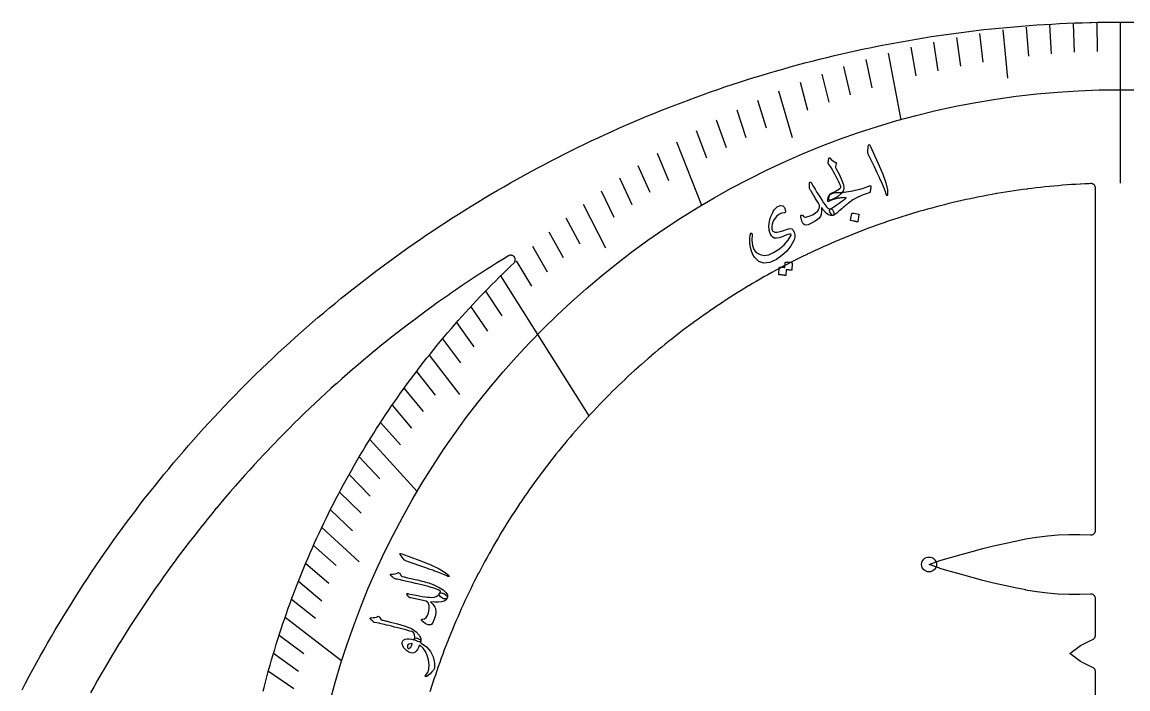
# Model space of a CAD drawing. Header units: millimetres. Extents: x -68 to 68, y -68 to 68.
# Drawn here: x -60.3 to 0.4, y 31.3 to 68 of the extents above; entities that cross this region are included whole.
import ezdxf

# ---------------------------------------------------------------- set-up
doc = ezdxf.new("R2010")
doc.units = ezdxf.units.MM
for name, color, linetype in [('CUT_INNER', 6, 'Continuous'), ('CUT_OUTER', 1, 'Continuous'), ('ENGRAVE', 7, 'Continuous'), ('ENGRAVE_FINE', 8, 'Continuous'), ('TEXT', 5, 'Continuous')]:
    doc.layers.add(name, color=color, linetype=linetype)

msp = doc.modelspace()

# ---------------------------------------------------------------- linework, layer by layer
at = {"layer": 'CUT_INNER'}
for points in [[(-1.359, 18.8062), (-1.359, 32.282), (-1.3602, 32.3065), (-1.3638, 32.3308), (-1.3698, 32.3546), (-1.378, 32.3777), (-1.3885, 32.3999), (-1.4012, 32.421), (-1.4158, 32.4407), (-1.4323, 32.4589), (-1.4505, 32.4753), (-1.4702, 32.4899), (-1.4912, 32.5026), (-1.5134, 32.513), (-1.5896, 32.5446), (-1.5984, 32.5486), (-2.1803, 32.844), (-2.1849, 32.8465), (-2.1892, 32.8495), (-2.7709, 33.28), (-2.7754, 33.2837), (-2.7709, 33.2873), (-2.1892, 33.7179), (-2.1849, 33.7208), (-2.1803, 33.7234), (-1.5984, 34.0188), (-1.5896, 34.0228), (-1.5134, 34.0543), (-1.4912, 34.0648), (-1.4702, 34.0774), (-1.4505, 34.092), (-1.4323, 34.1085), (-1.4158, 34.1267), (-1.4012, 34.1464), (-1.3885, 34.1675), (-1.378, 34.1896), (-1.3698, 34.2128), (-1.3638, 34.2366), (-1.3602, 34.2608), (-1.359, 34.2853), (-1.359, 36.2983), (-1.3602, 36.3228), (-1.3638, 36.3471), (-1.3698, 36.371), (-1.3781, 36.3941), (-1.3886, 36.4163), (-1.4013, 36.4374), (-1.4159, 36.4571), (-1.4324, 36.4753), (-1.4507, 36.4917), (-1.4704, 36.5064), (-1.4915, 36.519), (-1.5137, 36.5294), (-1.5369, 36.5377), (-1.5607, 36.5436), (-1.585, 36.5471), (-1.6096, 36.5483), (-1.6305, 36.5472), (-1.6305, 36.5473), (-1.6403, 36.5466), (-2.2248, 36.5181), (-2.231, 36.518), (-2.8159, 36.5185), (-2.8216, 36.5186), (-3.407, 36.546), (-3.4122, 36.5464), (-3.9981, 36.5986), (-4.0028, 36.5991), (-4.5893, 36.674), (-4.5934, 36.6746), (-5.1805, 36.7695), (-5.184, 36.7701), (-5.7716, 36.8826), (-5.7746, 36.8832), (-6.3628, 37.0105), (-6.3652, 37.011), (-6.9539, 37.1505), (-6.9558, 37.151), (-7.545, 37.3001), (-7.5464, 37.3004), (-8.1356, 37.4566), (-8.7266, 37.6185), (-9.3177, 37.7849), (-9.319, 37.7853), (-9.9056, 37.9572), (-9.9127, 37.9595), (-10.494, 38.1684), (-10.4992, 38.1706), (-10.494, 38.1727), (-9.9127, 38.3816), (-9.9056, 38.384), (-9.319, 38.5558), (-9.3177, 38.5562), (-8.7283, 38.7221), (-8.1376, 38.884), (-7.5464, 39.0407), (-7.545, 39.0411), (-6.9558, 39.1902), (-6.9539, 39.1906), (-6.3652, 39.3301), (-6.3628, 39.3307), (-5.7746, 39.458), (-5.7716, 39.4586), (-5.184, 39.571), (-5.1805, 39.5716), (-4.5934, 39.6666), (-4.5893, 39.6672), (-4.0028, 39.742), (-3.9981, 39.7425), (-3.4122, 39.7948), (-3.407, 39.7951), (-2.8216, 39.8225), (-2.8159, 39.8227), (-2.231, 39.8231), (-2.2248, 39.823), (-1.6403, 39.7946), (-1.6305, 39.7938), (-1.6305, 39.7939), (-1.6096, 39.7928), (-1.585, 39.794), (-1.5607, 39.7976), (-1.5369, 39.8035), (-1.5137, 39.8117), (-1.4915, 39.8222), (-1.4704, 39.8348), (-1.4507, 39.8494), (-1.4324, 39.8659), (-1.4159, 39.884), (-1.4013, 39.9038), (-1.3886, 39.9248), (-1.3781, 39.947), (-1.3698, 39.9702), (-1.3638, 39.994), (-1.3602, 40.0183), (-1.359, 40.0428), (-1.359, 58.8335), (-1.3603, 58.8586), (-1.364, 58.8835), (-1.3703, 58.9079), (-1.379, 58.9315), (-1.39, 58.9541), (-1.4032, 58.9755), (-1.4185, 58.9954), (-1.4358, 59.0138), (-1.4548, 59.0303), (-1.4753, 59.0448), (-1.4972, 59.0571), (-1.5203, 59.0672), (-1.5442, 59.075), (-1.5688, 59.0803), (-1.5938, 59.083), (-1.619, 59.0833), (-1.7039, 59.0799), (-1.7054, 59.0799), (-1.9472, 59.0687), (-1.9487, 59.0686), (-2.1904, 59.056), (-2.192, 59.0559), (-2.4336, 59.0418), (-2.4352, 59.0417), (-2.6767, 59.0262), (-2.6782, 59.0261), (-2.9197, 59.009), (-2.9212, 59.0089), (-3.1626, 58.9903), (-3.1641, 58.9902), (-3.4053, 58.9702), (-3.4069, 58.97), (-3.648, 58.9485), (-3.6495, 58.9484), (-3.8905, 58.9254), (-3.892, 58.9253), (-4.1328, 58.9008), (-4.1343, 58.9006), (-4.375, 58.8747), (-4.3765, 58.8745), (-4.617, 58.8471), (-4.6185, 58.8469), (-4.8589, 58.818), (-4.8604, 58.8178), (-5.1005, 58.7875), (-5.1021, 58.7873), (-5.342, 58.7554), (-5.3435, 58.7552), (-5.5833, 58.7219), (-5.5848, 58.7217), (-5.8243, 58.6869), (-5.8259, 58.6867), (-6.0652, 58.6504), (-6.0667, 58.6502), (-6.3058, 58.6125), (-6.3073, 58.6123), (-6.5462, 58.5731), (-6.5477, 58.5728), (-6.7863, 58.5322), (-6.7878, 58.5319), (-7.0262, 58.4898), (-7.0277, 58.4895), (-7.2658, 58.4459), (-7.2673, 58.4457), (-7.5052, 58.4006), (-7.5067, 58.4003), (-7.7442, 58.3538), (-7.7457, 58.3535), (-7.983, 58.3056), (-7.9845, 58.3053), (-8.2214, 58.2559), (-8.2229, 58.2556), (-8.4596, 58.2047), (-8.4611, 58.2044), (-8.6974, 58.1521), (-8.6989, 58.1517), (-8.9349, 58.098), (-8.9364, 58.0976), (-9.1721, 58.0424), (-9.1736, 58.0421), (-9.4089, 57.9854), (-9.4104, 57.985), (-9.6454, 57.9269), (-9.6469, 57.9266), (-9.8815, 57.867), (-9.883, 57.8667), (-10.1173, 57.8057), (-10.1187, 57.8053), (-10.3526, 57.7429), (-10.3541, 57.7425), (-10.5876, 57.6786), (-10.5891, 57.6782), (-10.8222, 57.613), (-10.8236, 57.6125), (-11.0563, 57.5458), (-11.0578, 57.5454), (-11.2901, 57.4773), (-11.2915, 57.4768), (-11.5234, 57.4073), (-11.5248, 57.4068), (-11.7563, 57.3359), (-11.7577, 57.3354), (-11.9887, 57.263), (-11.9902, 57.2625), (-12.2207, 57.1887), (-12.2222, 57.1883), (-12.4522, 57.113), (-12.4537, 57.1126), (-12.6833, 57.0359), (-12.6848, 57.0354), (-12.9139, 56.9574), (-12.9153, 56.9569), (-13.144, 56.8774), (-13.1454, 56.8769), (-13.3736, 56.7961), (-13.375, 56.7956), (-13.6027, 56.7133), (-13.6041, 56.7128), (-13.8313, 56.6292), (-13.8327, 56.6286), (-14.0593, 56.5436), (-14.0608, 56.5431), (-14.2869, 56.4566), (-14.2883, 56.4561), (-14.5139, 56.3683), (-14.5153, 56.3677), (-14.7403, 56.2785), (-14.7418, 56.278), (-14.9662, 56.1874), (-14.9677, 56.1868), (-15.1916, 56.0949), (-15.193, 56.0943), (-15.4163, 56.001), (-15.4178, 56.0004), (-15.6405, 55.9057), (-15.6419, 55.9051), (-15.8641, 55.809), (-15.8655, 55.8084), (-16.0871, 55.711), (-16.0885, 55.7104), (-16.3095, 55.6116), (-16.3109, 55.611), (-16.5313, 55.5108), (-16.5327, 55.5102), (-16.7524, 55.4087), (-16.7538, 55.4081), (-16.973, 55.3053), (-16.9744, 55.3046), (-17.1929, 55.2004), (-17.1942, 55.1998), (-17.4121, 55.0943), (-17.4135, 55.0936), (-17.6307, 54.9868), (-17.632, 54.9861), (-17.8486, 54.8779), (-17.85, 54.8772), (-18.0658, 54.7677), (-18.0672, 54.767), (-18.2824, 54.6562), (-18.2838, 54.6555), (-18.4983, 54.5434), (-18.4996, 54.5427), (-18.7135, 54.4292), (-18.7148, 54.4285), (-18.9279, 54.3137), (-18.9293, 54.313), (-19.1417, 54.1969), (-19.1431, 54.1962), (-19.3548, 54.0788), (-19.3561, 54.0781), (-19.5671, 53.9594), (-19.5684, 53.9587), (-19.7787, 53.8387), (-19.78, 53.8379), (-19.9895, 53.7167), (-19.9908, 53.7159), (-20.1996, 53.5934), (-20.2009, 53.5926), (-20.4089, 53.4688), (-20.4102, 53.468), (-20.6174, 53.3429), (-20.6188, 53.3421), (-20.8252, 53.2158), (-20.8265, 53.215), (-21.0322, 53.0874), (-21.0335, 53.0866), (-21.2384, 52.9577), (-21.2397, 52.9569), (-21.4438, 52.8267), (-21.4451, 52.8259), (-21.6484, 52.6945), (-21.6497, 52.6937), (-21.8522, 52.5611), (-21.8535, 52.5602), (-22.0551, 52.4264), (-22.0564, 52.4255), (-22.2573, 52.2904), (-22.2585, 52.2896), (-22.4586, 52.1532), (-22.4598, 52.1524), (-22.659, 52.0148), (-22.6603, 52.0139), (-22.8586, 51.8752), (-22.8598, 51.8743), (-23.0573, 51.7343), (-23.0586, 51.7334), (-23.2552, 51.5922), (-23.2564, 51.5913), (-23.4522, 51.4489), (-23.4534, 51.448), (-23.6483, 51.3044), (-23.6495, 51.3035), (-23.8435, 51.1587), (-23.8447, 51.1578), (-24.0378, 51.0118), (-24.039, 51.0109), (-24.2312, 50.8637), (-24.2324, 50.8628), (-24.4237, 50.7145), (-24.4249, 50.7135), (-24.6153, 50.564), (-24.6165, 50.5631), (-24.8059, 50.4124), (-24.8071, 50.4114), (-24.9956, 50.2596), (-24.9968, 50.2586), (-25.1844, 50.1056), (-25.1856, 50.1047), (-25.3722, 49.9505), (-25.3734, 49.9496), (-25.5591, 49.7943), (-25.5603, 49.7933), (-25.745, 49.6369), (-25.7462, 49.6359), (-25.93, 49.4783), (-25.9311, 49.4773), (-26.1139, 49.3187), (-26.1151, 49.3177), (-26.2969, 49.1579), (-26.2981, 49.1569), (-26.4789, 48.996), (-26.48, 48.9949), (-26.6599, 48.8329), (-26.661, 48.8319), (-26.8399, 48.6688), (-26.841, 48.6678), (-27.0189, 48.5036), (-27.02, 48.5025), (-27.1968, 48.3372), (-27.1979, 48.3362), (-27.3738, 48.1698), (-27.3749, 48.1688), (-27.5497, 48.0013), (-27.5508, 48.0002), (-27.7245, 47.8317), (-27.7256, 47.8307), (-27.8984, 47.6611), (-27.8995, 47.66), (-28.0711, 47.4894), (-28.0722, 47.4883), (-28.2429, 47.3166), (-28.2439, 47.3155), (-28.4135, 47.1428), (-28.4146, 47.1417), (-28.5831, 46.9679), (-28.5842, 46.9668), (-28.7516, 46.792), (-28.7527, 46.7909), (-28.919, 46.6151), (-28.9201, 46.614), (-29.0854, 46.4371), (-29.0864, 46.436), (-29.2506, 46.2582), (-29.2517, 46.257), (-29.4148, 46.0782), (-29.4158, 46.077), (-29.5778, 45.8972), (-29.5788, 45.896), (-29.7397, 45.7152), (-29.7407, 45.714), (-29.9005, 45.5322), (-29.9015, 45.5311), (-30.0602, 45.3483), (-30.0612, 45.3471), (-30.2187, 45.1633), (-30.2197, 45.1622), (-30.3762, 44.9774), (-30.3771, 44.9763), (-30.5324, 44.7906), (-30.5334, 44.7894), (-30.6875, 44.6027), (-30.6885, 44.6016), (-30.8415, 44.414), (-30.8425, 44.4128), (-30.9943, 44.2243), (-30.9952, 44.2231), (-31.1459, 44.0336), (-31.1469, 44.0324), (-31.2964, 43.842), (-31.2973, 43.8408), (-31.4457, 43.6496), (-31.4466, 43.6483), (-31.5937, 43.4562), (-31.5947, 43.4549), (-31.7407, 43.2618), (-31.7416, 43.2606), (-31.8864, 43.0666), (-31.8873, 43.0654), (-32.0309, 42.8705), (-32.0318, 42.8693), (-32.1742, 42.6736), (-32.1751, 42.6723), (-32.3163, 42.4757), (-32.3172, 42.4745), (-32.4571, 42.277), (-32.458, 42.2757), (-32.5968, 42.0774), (-32.5977, 42.0761), (-32.7352, 41.877), (-32.7361, 41.8757), (-32.8724, 41.6757), (-32.8733, 41.6744), (-33.0084, 41.4736), (-33.0092, 41.4723), (-33.1431, 41.2706), (-33.1439, 41.2693), (-33.2766, 41.0668), (-33.2774, 41.0656), (-33.4088, 40.8622), (-33.4096, 40.861), (-33.5397, 40.6569), (-33.5406, 40.6556), (-33.6694, 40.4507), (-33.6702, 40.4494), (-33.7978, 40.2437), (-33.7987, 40.2424), (-33.925, 40.0359), (-33.9258, 40.0346), (-34.0509, 39.8273), (-34.0517, 39.826), (-34.1755, 39.618), (-34.1763, 39.6167), (-34.2988, 39.408), (-34.2996, 39.4066), (-34.4208, 39.1971), (-34.4216, 39.1958), (-34.5415, 38.9856), (-34.5423, 38.9842), (-34.6609, 38.7732), (-34.6617, 38.7719), (-34.779, 38.5602), (-34.7798, 38.5589), (-34.8959, 38.3464), (-34.8966, 38.3451), (-35.0113, 38.132), (-35.0121, 38.1306), (-35.1255, 37.9168), (-35.1262, 37.9154), (-35.2384, 37.7009), (-35.2391, 37.6996), (-35.3499, 37.4844), (-35.3506, 37.483), (-35.4601, 37.2671), (-35.4608, 37.2657), (-35.5689, 37.0492), (-35.5696, 37.0478), (-35.6765, 36.8306), (-35.6771, 36.8292), (-35.7826, 36.6114), (-35.7833, 36.61), (-35.8875, 36.3915), (-35.8881, 36.3901), (-35.9909, 36.171), (-35.9916, 36.1696), (-36.0931, 35.9498), (-36.0937, 35.9484), (-36.1938, 35.7281), (-36.1945, 35.7267), (-36.2932, 35.5057), (-36.2938, 35.5043), (-36.3913, 35.2827), (-36.3919, 35.2813), (-36.4879, 35.0591), (-36.4885, 35.0577), (-36.5832, 34.8349), (-36.5838, 34.8335), (-36.6771, 34.6101), (-36.6777, 34.6087), (-36.7697, 34.3848), (-36.7702, 34.3834), (-36.8608, 34.1589), (-36.8614, 34.1575), (-36.9506, 33.9325), (-36.9511, 33.931), (-37.0389, 33.7055), (-37.0395, 33.704), (-37.1259, 33.4779), (-37.1265, 33.4765), (-37.2115, 33.2499), (-37.212, 33.2484), (-37.2957, 33.0213), (-37.2962, 33.0198), (-37.3784, 32.7922), (-37.3789, 32.7907), (-37.4598, 32.5626), (-37.4603, 32.5611), (-37.5397, 32.3325), (-37.5402, 32.331), (-37.6183, 32.1019), (-37.6188, 32.1004), (-37.6954, 31.8708), (-37.6959, 31.8694), (-37.7711, 31.6393), (-37.7716, 31.6378), (-37.8454, 31.4073), (-37.8459, 31.4059), (-37.9183, 31.1749)], [(-47.0786, 31.2089), (-47.0053, 31.4976), (-46.9303, 31.7858), (-46.8535, 32.0735), (-46.775, 32.3607), (-46.6947, 32.6475), (-46.6126, 32.9338), (-46.5288, 33.2195), (-46.4433, 33.5048), (-46.356, 33.7895), (-46.2669, 34.0736), (-46.1761, 34.3572), (-46.0836, 34.6403), (-45.9893, 34.9228), (-45.8933, 35.2047), (-45.7955, 35.486), (-45.6961, 35.7667), (-45.5949, 36.0467), (-45.492, 36.3262), (-45.3874, 36.605), (-45.2811, 36.8832), (-45.1731, 37.1607), (-45.0633, 37.4375), (-44.9519, 37.7137), (-44.8388, 37.9892), (-44.724, 38.2639), (-44.6075, 38.538), (-44.4894, 38.8113), (-44.3695, 39.084), (-44.248, 39.3558), (-44.1248, 39.627), (-44, 39.8973), (-43.8735, 40.1669), (-43.7454, 40.4357), (-43.6156, 40.7038), (-43.4841, 40.971), (-43.3511, 41.2374), (-43.2164, 41.503), (-43.08, 41.7677), (-42.9421, 42.0316), (-42.8025, 42.2947), (-42.6613, 42.5569), (-42.5185, 42.8182), (-42.3742, 43.0787), (-42.2282, 43.3382), (-42.0806, 43.5969), (-41.9315, 43.8546), (-41.7807, 44.1115), (-41.6284, 44.3674), (-41.4745, 44.6223), (-41.3191, 44.8763), (-41.1621, 45.1294), (-41.0036, 45.3815), (-40.8435, 45.6326), (-40.6819, 45.8827), (-40.5187, 46.1318), (-40.354, 46.3799), (-40.1878, 46.627), (-40.0201, 46.8731), (-39.8509, 47.1181), (-39.6802, 47.3621), (-39.5079, 47.6051), (-39.3342, 47.847), (-39.1591, 48.0878), (-38.9824, 48.3275), (-38.8043, 48.5662), (-38.6247, 48.8037), (-38.4437, 49.0402), (-38.2612, 49.2755), (-38.0772, 49.5097), (-37.8919, 49.7428), (-37.7051, 49.9747), (-37.5169, 50.2055), (-37.3273, 50.4351), (-37.1362, 50.6635), (-36.9438, 50.8908), (-36.75, 51.1169), (-36.5548, 51.3418), (-36.3582, 51.5655), (-36.1603, 51.788), (-35.961, 52.0093), (-35.7603, 52.2293), (-35.5583, 52.4481), (-35.355, 52.6657), (-35.1503, 52.882), (-34.9443, 53.097), (-34.737, 53.3108), (-34.5284, 53.5233), (-34.3184, 53.7345), (-34.1072, 53.9444), (-33.8947, 54.1531), (-33.681, 54.3604), (-33.4659, 54.5664), (-33.3037, 54.7199), (-33.2868, 54.7375), (-33.2717, 54.7567), (-33.2586, 54.7773), (-33.2475, 54.7991), (-33.2386, 54.8218), (-33.232, 54.8453), (-33.2276, 54.8694), (-33.2257, 54.8937), (-33.2261, 54.9182), (-33.229, 54.9424), (-33.2341, 54.9663), (-33.2416, 54.9896), (-33.2513, 55.012), (-33.2632, 55.0333), (-33.2771, 55.0534), (-33.2929, 55.0721), (-33.3104, 55.0891), (-33.3295, 55.1043), (-33.35, 55.1176), (-33.3717, 55.1288), (-33.3944, 55.1379), (-33.4179, 55.1447), (-33.4419, 55.1492), (-33.4662, 55.1513), (-33.4907, 55.151), (-33.5149, 55.1483), (-33.5389, 55.1433), (-33.5622, 55.136), (-33.5846, 55.1264), (-33.6061, 55.1147), (-33.8629, 54.9575), (-33.8642, 54.9567), (-34.1995, 54.7487), (-34.2008, 54.7479), (-34.5348, 54.5378), (-34.5361, 54.537), (-34.8688, 54.3249), (-34.8701, 54.3241), (-35.2014, 54.1099), (-35.2027, 54.1091), (-35.5328, 53.8929), (-35.5341, 53.8921), (-35.8628, 53.6739), (-35.8641, 53.673), (-36.1915, 53.4528), (-36.1927, 53.4519), (-36.5188, 53.2297), (-36.52, 53.2289), (-36.8447, 53.0047), (-36.846, 53.0038), (-37.1692, 52.7776), (-37.1705, 52.7767), (-37.4924, 52.5485), (-37.4936, 52.5476), (-37.8141, 52.3175), (-37.8153, 52.3166), (-38.1344, 52.0845), (-38.1356, 52.0836), (-38.4533, 51.8495), (-38.4545, 51.8486), (-38.7707, 51.6126), (-38.7719, 51.6117), (-39.0866, 51.3737), (-39.0879, 51.3728), (-39.4011, 51.1329), (-39.4023, 51.132), (-39.7141, 50.8902), (-39.7153, 50.8893), (-40.0256, 50.6456), (-40.0268, 50.6446), (-40.3356, 50.399), (-40.3368, 50.3981), (-40.6441, 50.1506), (-40.6453, 50.1496), (-40.9511, 49.9002), (-40.9523, 49.8993), (-41.2565, 49.648), (-41.2577, 49.6471), (-41.5603, 49.394), (-41.5615, 49.393), (-41.8626, 49.138), (-41.8638, 49.137), (-42.1634, 48.8802), (-42.1645, 48.8792), (-42.4625, 48.6206), (-42.4636, 48.6196), (-42.76, 48.3591), (-42.7612, 48.3581), (-43.0559, 48.0959), (-43.0571, 48.0948), (-43.3502, 47.8308), (-43.3514, 47.8297), (-43.6429, 47.5639), (-43.644, 47.5628), (-43.9339, 47.2952), (-43.9351, 47.2941), (-44.2233, 47.0247), (-44.2244, 47.0237), (-44.511, 46.7525), (-44.5121, 46.7514), (-44.797, 46.4785), (-44.7981, 46.4774), (-45.0814, 46.2027), (-45.0825, 46.2017), (-45.364, 45.9253), (-45.3651, 45.9242), (-45.645, 45.6461), (-45.6461, 45.645), (-45.9242, 45.3651), (-45.9253, 45.364), (-46.2017, 45.0825), (-46.2027, 45.0814), (-46.4774, 44.7981), (-46.4785, 44.797), (-46.7514, 44.5121), (-46.7525, 44.511), (-47.0237, 44.2244), (-47.0247, 44.2233), (-47.2941, 43.9351), (-47.2952, 43.9339), (-47.5628, 43.644), (-47.5639, 43.6429), (-47.8297, 43.3514), (-47.8308, 43.3502), (-48.0948, 43.0571), (-48.0959, 43.0559), (-48.3581, 42.7612), (-48.3591, 42.76), (-48.6196, 42.4636), (-48.6206, 42.4625), (-48.8792, 42.1645), (-48.8802, 42.1634), (-49.137, 41.8638), (-49.138, 41.8626), (-49.393, 41.5615), (-49.394, 41.5603), (-49.6471, 41.2577), (-49.648, 41.2565), (-49.8993, 40.9523), (-49.9002, 40.9511), (-50.1496, 40.6453), (-50.1506, 40.6441), (-50.3981, 40.3368), (-50.399, 40.3356), (-50.6446, 40.0268), (-50.6456, 40.0256), (-50.8893, 39.7153), (-50.8902, 39.7141), (-51.132, 39.4023), (-51.1329, 39.4011), (-51.3728, 39.0879), (-51.3737, 39.0866), (-51.6117, 38.7719), (-51.6126, 38.7707), (-51.8486, 38.4545), (-51.8495, 38.4533), (-52.0836, 38.1356), (-52.0845, 38.1344), (-52.3166, 37.8153), (-52.3175, 37.8141), (-52.5476, 37.4936), (-52.5485, 37.4924), (-52.7767, 37.1705), (-52.7776, 37.1692), (-53.0038, 36.846), (-53.0047, 36.8447), (-53.2289, 36.52), (-53.2297, 36.5188), (-53.4519, 36.1927), (-53.4528, 36.1915), (-53.673, 35.8641), (-53.6739, 35.8628), (-53.8921, 35.5341), (-53.8929, 35.5328), (-54.1091, 35.2027), (-54.1099, 35.2014), (-54.3241, 34.8701), (-54.3249, 34.8688), (-54.537, 34.5361), (-54.5378, 34.5348), (-54.7479, 34.2008), (-54.7487, 34.1995), (-54.9567, 33.8642), (-54.9575, 33.8629), (-55.1635, 33.5264), (-55.1643, 33.5251), (-55.3681, 33.1873), (-55.3689, 33.186), (-55.5707, 32.8469), (-55.5715, 32.8456), (-55.7712, 32.5053), (-55.772, 32.504), (-55.9696, 32.1625), (-55.9704, 32.1612), (-56.1659, 31.8185), (-56.1667, 31.8171), (-56.3601, 31.4733), (-56.3608, 31.4719), (-56.5521, 31.1268)]]:
    msp.add_lwpolyline(points, dxfattribs=at)
at = {"layer": 'CUT_OUTER'}
msp.add_lwpolyline([(-60.3155, 31.2929), (-60.1223, 31.6624), (-59.9269, 32.0307), (-59.7292, 32.3978), (-59.5293, 32.7637), (-59.3272, 33.1284), (-59.1228, 33.4918), (-58.9162, 33.8539), (-58.7073, 34.2148), (-58.4963, 34.5743), (-58.283, 34.9326), (-58.0676, 35.2896), (-57.85, 35.6452), (-57.6302, 35.9995), (-57.4082, 36.3524), (-57.1841, 36.704), (-56.9578, 37.0542), (-56.7294, 37.403), (-56.4988, 37.7504), (-56.2661, 38.0963), (-56.0313, 38.4408), (-55.7944, 38.7839), (-55.5553, 39.1255), (-55.3142, 39.4657), (-55.071, 39.8043), (-54.8257, 40.1415), (-54.5784, 40.4772), (-54.329, 40.8113), (-54.0776, 41.1439), (-53.8241, 41.4749), (-53.5686, 41.8044), (-53.3111, 42.1323), (-53.0516, 42.4586), (-52.7901, 42.7833), (-52.5265, 43.1064), (-52.2611, 43.4279), (-51.9936, 43.7478), (-51.7242, 44.066), (-51.4528, 44.3825), (-51.1795, 44.6974), (-50.9043, 45.0106), (-50.6272, 45.3221), (-50.3481, 45.6319), (-50.0672, 45.9399), (-49.7844, 46.2463), (-49.4997, 46.5509), (-49.2131, 46.8537), (-48.9247, 47.1548), (-48.6344, 47.4541), (-48.3424, 47.7516), (-48.0484, 48.0474), (-47.7527, 48.3413), (-47.4552, 48.6334), (-47.1559, 48.9236), (-46.8548, 49.2121), (-46.552, 49.4986), (-46.2474, 49.7833), (-45.9411, 50.0662), (-45.633, 50.3471), (-45.3232, 50.6262), (-45.0117, 50.9033), (-44.6985, 51.1785), (-44.3837, 51.4518), (-44.0671, 51.7232), (-43.7489, 51.9926), (-43.4291, 52.2601), (-43.1076, 52.5256), (-42.7845, 52.7891), (-42.4598, 53.0506), (-42.1335, 53.3101), (-41.8056, 53.5677), (-41.4761, 53.8232), (-41.1451, 54.0767), (-40.8125, 54.3281), (-40.4784, 54.5775), (-40.1427, 54.8248), (-39.8056, 55.0701), (-39.4669, 55.3133), (-39.1268, 55.5544), (-38.7852, 55.7935), (-38.4421, 56.0304), (-38.0976, 56.2652), (-37.7516, 56.4979), (-37.4043, 56.7285), (-37.0555, 56.957), (-36.7053, 57.1832), (-36.3537, 57.4074), (-36.0008, 57.6294), (-35.6465, 57.8492), (-35.2909, 58.0668), (-34.9339, 58.2823), (-34.5757, 58.4955), (-34.2161, 58.7066), (-33.8552, 58.9154), (-33.4931, 59.122), (-33.1297, 59.3264), (-32.7651, 59.5286), (-32.3992, 59.7285), (-32.0321, 59.9262), (-31.6638, 60.1216), (-31.2943, 60.3148), (-30.9236, 60.5056), (-30.5518, 60.6942), (-30.1788, 60.8806), (-29.8047, 61.0646), (-29.4294, 61.2463), (-29.0531, 61.4257), (-28.6756, 61.6029), (-28.2971, 61.7776), (-27.9175, 61.9501), (-27.5368, 62.1202), (-27.1552, 62.288), (-26.7725, 62.4535), (-26.3887, 62.6166), (-26.004, 62.7773), (-25.6184, 62.9357), (-25.2317, 63.0917), (-24.8441, 63.2453), (-24.4556, 63.3966), (-24.0661, 63.5454), (-23.6758, 63.6919), (-23.2845, 63.836), (-22.8924, 63.9777), (-22.4994, 64.1169), (-22.1056, 64.2538), (-21.7109, 64.3882), (-21.3154, 64.5202), (-20.9191, 64.6498), (-20.522, 64.7769), (-20.1242, 64.9016), (-19.7256, 65.0239), (-19.3262, 65.1437), (-18.9261, 65.261), (-18.5254, 65.3759), (-18.1239, 65.4884), (-17.7217, 65.5984), (-17.3189, 65.7059), (-16.9154, 65.8109), (-16.5112, 65.9134), (-16.1065, 66.0135), (-15.7011, 66.1111), (-15.2952, 66.2062), (-14.8887, 66.2988), (-14.4816, 66.3889), (-14.074, 66.4765), (-13.6658, 66.5616), (-13.2571, 66.6442), (-12.848, 66.7243), (-12.4383, 66.8019), (-12.0282, 66.8769), (-11.6176, 66.9495), (-11.2066, 67.0195), (-10.7952, 67.087), (-10.3833, 67.152), (-9.9711, 67.2144), (-9.5585, 67.2743), (-9.1455, 67.3317), (-8.7322, 67.3866), (-8.3186, 67.4389), (-7.9046, 67.4887), (-7.4904, 67.5359), (-7.0758, 67.5806), (-6.661, 67.6227), (-6.246, 67.6623), (-5.8307, 67.6994), (-5.4152, 67.7339), (-4.9995, 67.7658), (-4.5836, 67.7952), (-4.1675, 67.8221), (-3.7513, 67.8464), (-3.3349, 67.8681), (-2.9184, 67.8873), (-2.5018, 67.9039), (-2.0851, 67.918), (-1.6683, 67.9295), (-1.5853, 67.9313), (-1.2507, 67.9385), (-0.8339, 67.9449), (-0.4169, 67.9487), (0, 67.95), (0.4169, 67.9487), (0.8339, 67.9449)], dxfattribs=at)
at = {"layer": 'ENGRAVE'}
for points in [[(0, 67.95), (0, 59.1165)], [(-12.7456, 66.2465), (-12.0424, 62.5919)], [(-24.3778, 61.3834), (-22.9919, 57.8938)], [(-34.0307, 54.0199), (-29.1856, 46.3289)], [(-41.2257, 45.0274), (-38.615, 42.176)], [(-45.8693, 35.2743), (-42.7537, 32.8783)]]:
    msp.add_lwpolyline(points, dxfattribs=at)
for centre, radius in [((0, 19.4171), 44.8228), ((-10.5001, 38.1706), 0.4077)]:
    msp.add_circle(centre, radius, dxfattribs=at)
at = {"layer": 'ENGRAVE_FINE'}
for points in [[(-6.4456, 67.5201), (-6.1936, 64.88)], [(-5.1635, 67.6745), (-5.0425, 66.0884)], [(-3.8768, 67.7949), (-3.786, 66.2071)], [(-2.5865, 67.881), (-2.5259, 66.292)], [(-1.2938, 67.9328), (-1.2636, 66.343)], [(-10.2521, 66.8548), (-10.0106, 65.2802)], [(-8.991, 67.1099), (-8.7796, 65.5317)], [(-7.7218, 67.3318), (-7.5404, 65.7504)], [(-11.504, 66.5669), (-11.2326, 64.9963)], [(-13.9758, 65.8942), (-13.6447, 64.3332)], [(-16.3981, 65.0958), (-16.0078, 63.5463)], [(-15.1937, 65.5104), (-14.8329, 63.9549)], [(-17.5883, 64.6509), (-17.1685, 63.1078)], [(-18.7631, 64.1763), (-18.0144, 61.6156)], [(-19.9218, 63.6728), (-19.4434, 62.144)], [(-22.1871, 62.5816), (-21.6508, 61.0689)], [(-21.0634, 63.141), (-20.556, 61.62)], [(-23.2921, 61.9955), (-22.7271, 60.4916)], [(-25.4433, 60.746), (-24.8213, 59.261)], [(-26.488, 60.0844), (-25.8378, 58.6095)], [(-27.5113, 59.3993), (-26.833, 57.9349)], [(-28.5125, 58.6915), (-27.8065, 57.2381)], [(-29.4912, 57.962), (-28.268, 55.5579)], [(-30.4469, 57.2116), (-29.6859, 55.7816)], [(-31.3791, 56.4413), (-30.5909, 55.0237)], [(-32.2874, 55.652), (-31.4723, 54.2471)], [(-33.1713, 54.8446), (-32.3296, 53.4528)], [(-34.8651, 53.179), (-33.9708, 51.8149)], [(-35.6744, 52.3227), (-34.7542, 50.973)], [(-36.4583, 51.452), (-35.5125, 50.1172)], [(-37.2167, 50.5677), (-36.2456, 49.2481)], [(-37.9494, 49.6708), (-36.2879, 47.496)], [(-38.6563, 48.7621), (-37.6354, 47.4743)], [(-39.3374, 47.8425), (-38.2921, 46.5712)], [(-39.9927, 46.913), (-38.9232, 45.6585)], [(-40.6221, 45.9743), (-39.5289, 44.7371)], [(-41.8035, 44.0729), (-40.6637, 42.8712)], [(-42.3556, 43.1118), (-41.1931, 41.9285)], [(-42.8823, 42.1449), (-41.6973, 40.9802)], [(-43.3835, 41.1728), (-42.1765, 40.0272)], [(-43.8596, 40.1964), (-41.8093, 38.3173)], [(-44.3106, 39.2164), (-43.0605, 38.11)], [(-44.7368, 38.2335), (-43.4658, 37.1472)], [(-45.1385, 37.2484), (-43.8469, 36.1825)], [(-45.5159, 36.2618), (-44.2041, 35.2167)], [(-46.1989, 34.2865), (-44.848, 33.2839)], [(-46.5051, 33.2992), (-45.1352, 32.3183)], [(-46.7883, 32.3127), (-45.3998, 31.3539)]]:
    msp.add_lwpolyline(points, dxfattribs=at)
at = {"layer": 'TEXT'}
for points in [[(-13.839, 61.1128), (-13.8231, 61.2014), (-13.799, 61.2386), (-13.7669, 61.2245), (-13.7267, 61.1589), (-13.3038, 60.1955), (-13.0483, 59.6027), (-12.8774, 59.1184), (-12.7892, 58.7431), (-12.7829, 58.4771), (-12.7897, 58.453), (-12.7979, 58.4385), (-12.8076, 58.4336), (-12.8188, 58.4384), (-12.8297, 58.448), (-12.8398, 58.4618), (-12.849, 58.4799), (-12.8574, 58.5021), (-12.9153, 58.678), (-12.9847, 58.8619), (-13.0658, 59.0537), (-13.1587, 59.2534), (-13.182, 59.306), (-13.2465, 59.4472), (-13.3525, 59.6772), (-13.5004, 59.9957), (-13.8374, 60.6988), (-13.8526, 60.7371), (-13.8626, 60.7738), (-13.8673, 60.8088), (-13.8667, 60.8423)], [(-15.3602, 58.9852), (-15.4136, 59.0963), (-15.4713, 59.2126), (-15.533, 59.3342), (-15.599, 59.461), (-15.6697, 59.5935), (-15.7454, 59.7319), (-15.8264, 59.8764), (-15.9126, 60.0268), (-16.0265, 60.1704), (-16.0354, 60.1916), (-16.0408, 60.213), (-16.0427, 60.2346), (-16.0411, 60.2565), (-16.0395, 60.268), (-16.0367, 60.2835), (-16.0327, 60.3028), (-16.0275, 60.3261), (-16.0215, 60.3534), (-16.015, 60.3849), (-16.008, 60.4207), (-16.0005, 60.4606), (-15.9975, 60.4738), (-15.9917, 60.4846), (-15.9832, 60.4931), (-15.972, 60.4992), (-15.9616, 60.5009), (-15.9511, 60.4981), (-15.9407, 60.4907), (-15.9303, 60.4787), (-15.8711, 60.4114), (-15.8015, 60.351), (-15.7214, 60.2973), (-15.6311, 60.2505), (-15.6075, 60.2366), (-15.5939, 60.2189), (-15.5902, 60.1974), (-15.5963, 60.1722), (-15.6391, 60.023), (-15.6407, 60.0061), (-15.6379, 59.9857), (-15.6307, 59.9618), (-15.6193, 59.9345), (-15.4232, 59.5617), (-15.2849, 59.2548), (-15.2036, 59.0142), (-15.1789, 58.8399), (-15.2206, 58.6746), (-15.3407, 58.5145), (-15.5389, 58.3588), (-15.8148, 58.2063), (-15.9246, 58.1683), (-15.9913, 58.1801), (-16.0151, 58.2419), (-15.9956, 58.354), (-15.9907, 58.3697), (-15.9858, 58.3851), (-15.9811, 58.4002), (-15.9765, 58.4149), (-15.9721, 58.4293), (-15.9678, 58.4433), (-15.9636, 58.457), (-15.9596, 58.4703), (-15.9475, 58.4975), (-15.9291, 58.5209), (-15.9044, 58.5404), (-15.8736, 58.5561), (-15.7319, 58.6185), (-15.609, 58.6785), (-15.5049, 58.7364), (-15.4196, 58.7923), (-15.3747, 58.8325), (-15.3499, 58.878), (-15.345, 58.9289), (-15.3602, 58.9852)], [(-15.9124, 57.6946), (-15.8783, 57.6926), (-15.8469, 57.6802), (-15.818, 57.6574), (-15.7917, 57.6243), (-15.7655, 57.5808), (-15.7454, 57.5371), (-15.7315, 57.4931), (-15.7238, 57.4489), (-15.7228, 57.4089), (-15.7293, 57.3772), (-15.7433, 57.3541), (-15.7647, 57.3394), (-15.8943, 57.3238), (-16.0251, 57.3659), (-16.1574, 57.4656), (-16.2914, 57.6232), (-16.3121, 57.6514), (-16.33, 57.6758), (-16.3452, 57.6965), (-16.3576, 57.7134), (-16.3673, 57.7266), (-16.3742, 57.736), (-16.3783, 57.7416), (-16.3797, 57.7435), (-16.3905, 57.7525), (-16.3978, 57.7532), (-16.4014, 57.7455), (-16.4015, 57.7295), (-16.4032, 57.5503), (-16.426, 57.4002), (-16.4701, 57.2792), (-16.5356, 57.1871), (-16.6461, 57.0894), (-16.7851, 56.9973), (-16.9527, 56.9102), (-17.149, 56.8279), (-17.2967, 56.809), (-17.4127, 56.8745), (-17.4969, 57.0248), (-17.5486, 57.2603), (-17.5496, 57.291), (-17.5451, 57.3161), (-17.535, 57.3355), (-17.5193, 57.3492), (-17.5006, 57.3558), (-17.4814, 57.3537), (-17.4619, 57.343), (-17.4418, 57.3237), (-17.3991, 57.2825), (-17.3577, 57.2553), (-17.3176, 57.2423), (-17.2787, 57.2433), (-17.083, 57.2981), (-16.9077, 57.3732), (-16.7525, 57.4688), (-16.6171, 57.5852), (-16.5647, 57.6505), (-16.5297, 57.7232), (-16.5124, 57.8035), (-16.5126, 57.8912), (-16.5296, 57.9254), (-16.5745, 58.0029), (-16.6475, 58.1237), (-16.7485, 58.2875), (-16.802, 58.3755), (-16.8502, 58.4549), (-16.893, 58.5259), (-16.9304, 58.5885), (-16.9624, 58.642), (-16.9891, 58.6859), (-17.0105, 58.7202), (-17.0265, 58.7448), (-17.0479, 58.7839), (-17.0627, 58.82), (-17.0708, 58.8532), (-17.0722, 58.8834), (-17.0705, 58.9224), (-17.0689, 58.9588), (-17.0672, 58.9925), (-17.0657, 59.0236), (-17.0644, 59.0519), (-17.0636, 59.0774), (-17.0635, 59.1), (-17.0639, 59.1197), (-17.0626, 59.1363), (-17.0573, 59.1493), (-17.0482, 59.1587), (-17.0351, 59.1646), (-17.0183, 59.1654), (-17.0038, 59.1617), (-16.9917, 59.1536), (-16.9818, 59.141), (-16.8712, 58.9504), (-16.7647, 58.7706), (-16.6621, 58.6016), (-16.5635, 58.4434), (-16.4691, 58.2958), (-16.3792, 58.1588), (-16.2936, 58.0324), (-16.2125, 57.9166), (-16.1294, 57.8116), (-16.0517, 57.7396), (-15.9794, 57.7006), (-15.9124, 57.6946)], [(-15.5092, 58.5963), (-15.3988, 58.5978), (-15.2858, 58.6037), (-15.1699, 58.6137), (-15.0513, 58.6279), (-14.9302, 58.6459), (-14.8071, 58.6671), (-14.6819, 58.6916), (-14.5547, 58.7193), (-14.3108, 58.7772), (-14.0979, 58.8366), (-13.9159, 58.8981), (-13.7648, 58.9621), (-13.7481, 58.9679), (-13.7331, 58.9686), (-13.7197, 58.9642), (-13.7079, 58.9547), (-13.6987, 58.9418), (-13.6927, 58.9272), (-13.6902, 58.9108), (-13.691, 58.8927), (-13.7369, 58.6368), (-13.7427, 58.6156), (-13.754, 58.5991), (-13.771, 58.5875), (-13.7936, 58.5807), (-14.1143, 58.4725), (-14.4114, 58.3416), (-14.6845, 58.1886), (-14.9332, 58.0138), (-14.9469, 58.0038), (-14.9698, 57.9853), (-15.0018, 57.9584), (-15.0429, 57.923), (-15.0931, 57.8791), (-15.1524, 57.8267), (-15.2206, 57.7656), (-15.2976, 57.696), (-15.4474, 57.5632), (-15.5748, 57.4594), (-15.6805, 57.3847), (-15.7647, 57.3394), (-15.7905, 57.3385), (-15.8213, 57.3552), (-15.8572, 57.3895), (-15.8982, 57.4412), (-15.9474, 57.5324), (-15.9656, 57.6053), (-15.9527, 57.6599), (-15.9085, 57.6963), (-15.8348, 57.7361), (-15.733, 57.801), (-15.603, 57.891), (-15.4442, 58.0056), (-15.3641, 58.0636), (-15.2938, 58.1143), (-15.2335, 58.1578), (-15.1831, 58.1941), (-15.1429, 58.2231), (-15.1133, 58.2448), (-15.0942, 58.2593), (-15.0857, 58.2664), (-15.0827, 58.2698), (-15.0801, 58.2726), (-15.0779, 58.2751), (-15.0761, 58.277), (-15.0745, 58.2787), (-15.0728, 58.2801), (-15.0709, 58.2812), (-15.069, 58.2821), (-15.0591, 58.2928), (-15.0567, 58.3006), (-15.0618, 58.3055), (-15.0743, 58.3076), (-15.1274, 58.3112), (-15.1823, 58.312), (-15.239, 58.31), (-15.2976, 58.3052), (-15.3581, 58.2979), (-15.4205, 58.2883), (-15.485, 58.2763), (-15.5514, 58.262), (-15.6162, 58.2466), (-15.6796, 58.23), (-15.7417, 58.2121), (-15.8024, 58.1929), (-15.8611, 58.1724), (-15.9173, 58.1505), (-15.9708, 58.1273), (-16.0218, 58.1027), (-16.0361, 58.0988), (-16.0474, 58.1002), (-16.0557, 58.1069), (-16.061, 58.1189), (-16.0632, 58.1431), (-16.0637, 58.1675), (-16.0626, 58.192), (-16.0597, 58.2166), (-16.0556, 58.2417), (-16.0507, 58.2677), (-16.045, 58.2946), (-16.0385, 58.3225), (-16.0214, 58.3771), (-16.0005, 58.4224), (-15.9757, 58.4583), (-15.9469, 58.4848), (-15.8657, 58.5311), (-15.7656, 58.5652), (-15.6468, 58.587), (-15.5092, 58.5963)], [(-18.4583, 57.4769), (-18.6043, 57.4572), (-18.7453, 57.39), (-18.8808, 57.2753), (-19.0101, 57.1133), (-19.0791, 56.9856), (-19.1226, 56.8525), (-19.1406, 56.7143), (-19.1332, 56.5709), (-19.1264, 56.5449), (-19.1144, 56.5205), (-19.0972, 56.4975), (-19.0748, 56.476), (-18.973, 56.4255), (-18.841, 56.4156), (-18.6788, 56.4457), (-18.4859, 56.5155), (-18.2962, 56.5853), (-18.1479, 56.6142), (-18.0414, 56.6028), (-17.9767, 56.5513), (-17.9051, 56.4126), (-17.8717, 56.2745), (-17.8759, 56.137), (-17.9177, 56), (-18.0982, 55.6685), (-18.3185, 55.3782), (-18.5795, 55.1281), (-18.882, 54.9174), (-19.2474, 54.7535), (-19.5699, 54.7189), (-19.8518, 54.815), (-20.0935, 55.0432), (-20.184, 55.1921), (-20.2554, 55.3689), (-20.3072, 55.574), (-20.3388, 55.8074), (-20.3421, 55.8753), (-20.3436, 55.9418), (-20.3432, 56.0068), (-20.3411, 56.0703), (-20.337, 56.1327), (-20.3309, 56.1944), (-20.3227, 56.2554), (-20.3125, 56.3156), (-20.3041, 56.3428), (-20.2919, 56.3586), (-20.276, 56.3631), (-20.2563, 56.3563), (-20.2402, 56.3432), (-20.2293, 56.3272), (-20.2236, 56.3084), (-20.2231, 56.2867), (-20.2405, 55.9538), (-20.207, 55.6802), (-20.1243, 55.4658), (-19.9935, 55.3099), (-19.7838, 55.1855), (-19.5548, 55.142), (-19.3059, 55.1788), (-19.0361, 55.2953), (-18.7179, 55.497), (-18.453, 55.7222), (-18.2408, 55.9723), (-18.0813, 56.2483), (-18.0735, 56.2688), (-18.0747, 56.2849), (-18.0848, 56.2966), (-18.1039, 56.3039), (-18.1668, 56.3039), (-18.2649, 56.2816), (-18.3983, 56.2367), (-18.5668, 56.1689), (-18.7415, 56.1059), (-18.8864, 56.0802), (-19.0019, 56.092), (-19.0881, 56.1418), (-19.1557, 56.2178), (-19.2095, 56.3063), (-19.2496, 56.4075), (-19.2757, 56.5212), (-19.293, 56.7623), (-19.2682, 57.0049), (-19.2007, 57.2489), (-19.0901, 57.4941), (-19.0582, 57.5549), (-19.0253, 57.6101), (-18.9913, 57.6599), (-18.9563, 57.7041), (-18.9207, 57.7428), (-18.8849, 57.7763), (-18.8488, 57.8044), (-18.8126, 57.8272), (-18.6563, 57.8864), (-18.5335, 57.8666), (-18.4444, 57.7681), (-18.3887, 57.5912), (-18.3853, 57.538), (-18.3957, 57.5012), (-18.42, 57.4809), (-18.4583, 57.4769)], [(-14.7336, 57.4403), (-14.7307, 57.4471), (-14.7251, 57.4527), (-14.7167, 57.4571), (-14.7057, 57.4602), (-14.6181, 57.4579), (-14.5322, 57.4468), (-14.4482, 57.4268), (-14.366, 57.3979), (-14.3569, 57.3922), (-14.3512, 57.3852), (-14.3489, 57.377), (-14.35, 57.3674), (-14.4156, 56.9948), (-14.4195, 56.985), (-14.4275, 56.98), (-14.4395, 56.9797), (-14.4555, 56.9841), (-14.4694, 56.9879), (-14.491, 56.9933), (-14.5204, 57.0003), (-14.5576, 57.0088), (-14.6031, 57.0187), (-14.6574, 57.0297), (-14.7205, 57.0417), (-14.7924, 57.0548), (-14.8024, 57.0578), (-14.8086, 57.0622), (-14.811, 57.0682), (-14.8095, 57.0757)], [(-18.3995, 54.7463), (-18.3974, 54.7534), (-18.3926, 54.7595), (-18.385, 54.7647), (-18.3745, 54.7689), (-18.3317, 54.7734), (-18.2893, 54.7758), (-18.2474, 54.7761), (-18.2058, 54.7744), (-18.1643, 54.7705), (-18.1225, 54.7643), (-18.0804, 54.7559), (-18.0381, 54.7451), (-18.0285, 54.7401), (-18.0217, 54.7331), (-18.0179, 54.7239), (-18.017, 54.7127), (-18.0407, 54.3354), (-18.0434, 54.3292), (-18.0503, 54.3256), (-18.0614, 54.3247), (-18.0767, 54.3264), (-18.0881, 54.3293), (-18.1058, 54.3323), (-18.1297, 54.3354), (-18.1599, 54.3385), (-18.1967, 54.3418), (-18.2405, 54.3453), (-18.2913, 54.3491), (-18.3491, 54.353), (-18.3664, 54.0588), (-18.3689, 54.0486), (-18.376, 54.0428), (-18.3876, 54.0411), (-18.4037, 54.0438), (-18.4177, 54.046), (-18.4394, 54.049), (-18.4689, 54.0527), (-18.5061, 54.057), (-18.5516, 54.0618), (-18.6058, 54.0667), (-18.6686, 54.0717), (-18.7402, 54.0768), (-18.7488, 54.0794), (-18.7542, 54.0838), (-18.7566, 54.0898), (-18.7559, 54.0974), (-18.7292, 54.466), (-18.7273, 54.4731), (-18.7225, 54.4793), (-18.715, 54.4845), (-18.7046, 54.4888), (-18.6692, 54.4946), (-18.6337, 54.4981), (-18.5983, 54.4995), (-18.5629, 54.4988), (-18.5277, 54.4961), (-18.4928, 54.4917), (-18.4582, 54.4857), (-18.4238, 54.4779)], [(-39.5021, 38.6429), (-39.5544, 38.7161), (-39.5642, 38.7594), (-39.5316, 38.7725), (-39.4567, 38.7555), (-38.4719, 38.385), (-37.8693, 38.1537), (-37.4033, 37.9377), (-37.0732, 37.7386), (-36.8784, 37.5573), (-36.8659, 37.5356), (-36.8612, 37.5196), (-36.8645, 37.5093), (-36.8758, 37.5046), (-36.8903, 37.5035), (-36.9072, 37.506), (-36.9266, 37.5119), (-36.9484, 37.5215), (-37.1146, 37.6029), (-37.2947, 37.6817), (-37.4886, 37.7577), (-37.6964, 37.8307), (-37.7503, 37.8508), (-37.8964, 37.9033), (-38.1351, 37.9881), (-38.4663, 38.1048), (-39.2048, 38.3548), (-39.2428, 38.3707), (-39.276, 38.3892), (-39.3044, 38.4103), (-39.3279, 38.4341)], [(-40.0558, 37.5545), (-40.0712, 37.5704), (-40.08, 37.5864), (-40.0824, 37.6026), (-40.0782, 37.6189), (-40.0699, 37.6314), (-40.0578, 37.6405), (-40.0421, 37.646), (-40.0227, 37.6479), (-39.9272, 37.6481), (-39.8377, 37.6595), (-39.7542, 37.6821), (-39.6766, 37.7158), (-39.6454, 37.7241), (-39.6169, 37.7201), (-39.5912, 37.7039), (-39.5681, 37.6755), (-39.5573, 37.6581), (-39.5466, 37.6405), (-39.536, 37.6226), (-39.5255, 37.6045), (-39.515, 37.5864), (-39.5044, 37.5685), (-39.4937, 37.5509), (-39.4828, 37.5336), (-39.4442, 37.5186), (-39.3304, 37.4892), (-39.1416, 37.4451), (-38.8779, 37.3859), (-38.733, 37.3535), (-38.5972, 37.322), (-38.4707, 37.2917), (-38.3533, 37.2624), (-38.2455, 37.2342), (-38.1475, 37.207), (-38.0594, 37.1807), (-37.9812, 37.1554), (-37.9082, 37.1298), (-37.8359, 37.1028), (-37.7643, 37.0743), (-37.6933, 37.0444), (-37.6228, 37.0129), (-37.5525, 36.9797), (-37.4824, 36.9449), (-37.4125, 36.9084), (-37.1854, 36.7702), (-37.0338, 36.6358), (-36.9573, 36.5054), (-36.956, 36.3787), (-36.9781, 36.3266), (-37.0119, 36.2924), (-37.0575, 36.2761), (-37.1149, 36.2776), (-37.1763, 36.293), (-37.2339, 36.318), (-37.2877, 36.3527), (-37.3376, 36.3972), (-37.3802, 36.446), (-37.4045, 36.4899), (-37.4105, 36.529), (-37.398, 36.5631), (-37.3846, 36.5877), (-37.3725, 36.6098), (-37.3619, 36.6293), (-37.3527, 36.6463), (-37.3454, 36.6613), (-37.3402, 36.6747), (-37.3373, 36.6865), (-37.3365, 36.6967), (-37.3863, 36.7406), (-37.4714, 36.787), (-37.5918, 36.8358), (-37.7477, 36.887), (-37.8417, 36.9144), (-37.9502, 36.9442), (-38.0731, 36.9766), (-38.2105, 37.0112), (-38.3626, 37.0486), (-38.5294, 37.089), (-38.711, 37.1322), (-38.9074, 37.1783), (-39.0998, 37.2227), (-39.269, 37.261), (-39.415, 37.2934), (-39.5379, 37.32), (-39.6375, 37.341), (-39.7136, 37.3568), (-39.7663, 37.3674), (-39.7954, 37.373), (-39.8322, 37.3831), (-39.8688, 37.4), (-39.9054, 37.4235), (-39.9418, 37.4538), (-39.9592, 37.4709), (-39.9756, 37.4868), (-39.9911, 37.5014), (-40.0058, 37.5146), (-40.0196, 37.5265), (-40.0325, 37.5372), (-40.0446, 37.5465), (-40.0558, 37.5545)], [(-36.9538, 36.3732), (-36.9933, 36.2991), (-37.0374, 36.239), (-37.0861, 36.193), (-37.1396, 36.1609), (-37.2762, 36.1182), (-37.4462, 36.096), (-37.6495, 36.0942), (-37.8864, 36.1128), (-37.7773, 36.0051), (-37.6952, 35.9103), (-37.6401, 35.8281), (-37.6121, 35.7586), (-37.5952, 35.5735), (-37.6161, 35.3782), (-37.6748, 35.1721), (-37.7711, 34.9547), (-37.8119, 34.8988), (-37.8656, 34.8649), (-37.9321, 34.8531), (-38.0116, 34.8634), (-38.098, 34.8926), (-38.1856, 34.9375), (-38.2742, 34.9983), (-38.3638, 35.0751), (-38.3751, 35.0877), (-38.3822, 35.1008), (-38.3849, 35.1145), (-38.3834, 35.1288), (-38.3763, 35.1448), (-38.3654, 35.1557), (-38.3508, 35.1618), (-38.3325, 35.1628), (-38.2192, 35.1861), (-38.1257, 35.2521), (-38.0517, 35.3608), (-37.9968, 35.5123), (-37.957, 35.7382), (-37.9645, 35.9209), (-38.0199, 36.0605), (-38.1237, 36.157), (-38.962, 36.3308), (-38.9996, 36.3407), (-39.0312, 36.3538), (-39.0567, 36.3702), (-39.0761, 36.3899), (-39.1641, 36.509), (-39.1753, 36.5255), (-39.1823, 36.5395), (-39.185, 36.5512), (-39.1836, 36.5604), (-39.1728, 36.569), (-39.1549, 36.5728), (-39.1297, 36.5716), (-39.0974, 36.5655), (-38.8842, 36.5192), (-38.6866, 36.479), (-38.5046, 36.445), (-38.3383, 36.4172), (-38.1877, 36.3952), (-38.0532, 36.3786), (-37.9346, 36.3674), (-37.8319, 36.3617), (-37.6915, 36.3724), (-37.5722, 36.4102), (-37.4738, 36.475), (-37.3963, 36.567), (-37.3725, 36.5919), (-37.3387, 36.6052), (-37.295, 36.607), (-37.2412, 36.5972), (-37.2144, 36.5888), (-37.1877, 36.5794), (-37.1612, 36.5689), (-37.1349, 36.5573), (-37.109, 36.5442), (-37.0838, 36.5291), (-37.0591, 36.512), (-37.0351, 36.493), (-36.9931, 36.4547), (-36.9655, 36.422), (-36.9524, 36.3948), (-36.9538, 36.3732)], [(-41.0231, 35.0183), (-41.0775, 35.0714), (-41.1208, 35.1131), (-41.153, 35.1435), (-41.1741, 35.1624), (-41.187, 35.1757), (-41.1946, 35.1895), (-41.1969, 35.2037), (-41.1939, 35.2182), (-41.1854, 35.2327), (-41.173, 35.2427), (-41.1566, 35.2482), (-41.1362, 35.2491), (-41.0373, 35.251), (-40.9442, 35.2628), (-40.857, 35.2846), (-40.7756, 35.3162), (-40.7504, 35.3241), (-40.7271, 35.32), (-40.7055, 35.3041), (-40.6856, 35.2763), (-40.5976, 35.137), (-40.5399, 35.1218), (-40.4832, 35.107), (-40.4275, 35.0925), (-40.3728, 35.0784), (-40.3191, 35.0647), (-40.2664, 35.0514), (-40.2147, 35.0384), (-40.164, 35.0258), (-39.6949, 34.908), (-39.3323, 34.8055), (-39.0758, 34.7192), (-38.9251, 34.6496), (-38.6743, 34.4656), (-38.505, 34.2883), (-38.4169, 34.1176), (-38.4102, 33.9528), (-38.4116, 33.9489), (-38.4131, 33.945), (-38.4146, 33.941), (-38.4161, 33.9371), (-38.4474, 33.9223), (-38.5045, 33.9268), (-38.5875, 33.9504), (-38.6964, 33.9934), (-38.7355, 34.0124), (-38.7608, 34.0346), (-38.7723, 34.0602), (-38.7699, 34.089), (-38.752, 34.1971), (-38.7567, 34.2947), (-38.7841, 34.3819), (-38.8343, 34.4588), (-38.919, 34.4878), (-39.0163, 34.5185), (-39.1261, 34.5508), (-39.2485, 34.5847), (-39.3828, 34.6203), (-39.5285, 34.6576), (-39.6855, 34.6964), (-39.854, 34.7369), (-40.0192, 34.7778), (-40.1678, 34.814), (-40.2999, 34.8455), (-40.4155, 34.8723), (-40.5144, 34.895), (-40.5963, 34.9141), (-40.6612, 34.9297), (-40.7093, 34.9418), (-40.9528, 34.9868), (-40.9758, 34.994), (-40.9952, 35.0017), (-41.0109, 35.0098), (-41.0231, 35.0183)], [(-38.3957, 33.8578), (-38.1006, 33.6428), (-37.8809, 33.3878), (-37.7358, 33.0932), (-37.664, 32.7589), (-37.6603, 32.7146), (-37.6581, 32.6714), (-37.6575, 32.6293), (-37.6584, 32.5883), (-37.661, 32.5488), (-37.6655, 32.511), (-37.6719, 32.475), (-37.6803, 32.4407), (-37.7211, 32.3622), (-37.8039, 32.2678), (-37.9285, 32.157), (-38.0948, 32.0292), (-38.1166, 32.0167), (-38.1355, 32.0113), (-38.1515, 32.0131), (-38.1646, 32.022), (-38.1727, 32.035), (-38.1738, 32.0488), (-38.1678, 32.0636), (-38.1547, 32.0793), (-38.0392, 32.2317), (-37.9741, 32.4242), (-37.9588, 32.6573), (-37.9926, 32.932), (-38.0586, 33.1715), (-38.1588, 33.3875), (-38.2938, 33.5801), (-38.4638, 33.7491), (-38.4714, 33.751), (-38.4779, 33.751), (-38.4836, 33.7489), (-38.4882, 33.7448), (-38.5464, 33.6123), (-38.6048, 33.5027), (-38.6636, 33.4161), (-38.7229, 33.3524), (-38.7936, 33.3119), (-38.8757, 33.2999), (-38.9691, 33.3164), (-39.0738, 33.3616), (-39.0872, 33.3689), (-39.1007, 33.3768), (-39.1142, 33.3853), (-39.1279, 33.3944), (-39.1418, 33.4042), (-39.1563, 33.4147), (-39.1714, 33.426), (-39.1871, 33.4381), (-39.2852, 33.5264), (-39.3598, 33.6179), (-39.4111, 33.7126), (-39.4389, 33.8105), (-39.4405, 33.901), (-39.4132, 33.9735), (-39.3571, 34.0279), (-39.2724, 34.0641), (-39.166, 34.0833), (-39.0502, 34.0846), (-38.9252, 34.068), (-38.7909, 34.0335), (-38.7881, 34.0414), (-38.7856, 34.0491), (-38.7835, 34.0566), (-38.7817, 34.064), (-38.7799, 34.0714), (-38.7777, 34.0789), (-38.7753, 34.0866), (-38.7724, 34.0944), (-38.7566, 34.119), (-38.7315, 34.1332), (-38.6971, 34.1371), (-38.6535, 34.1307), (-38.6079, 34.1176), (-38.5635, 34.0998), (-38.5203, 34.0774), (-38.4782, 34.0505), (-38.4428, 34.0227), (-38.4194, 33.9978), (-38.408, 33.9758), (-38.4087, 33.9567), (-38.4368, 33.8822), (-38.4297, 33.879), (-38.4205, 33.8738), (-38.4092, 33.8668), (-38.3957, 33.8578)], [(-38.915, 33.8358), (-39.0038, 33.8212), (-39.0726, 33.7945), (-39.1213, 33.7557), (-39.1498, 33.705), (-39.153, 33.6696), (-39.1499, 33.636), (-39.1404, 33.604), (-39.1247, 33.5737), (-39.1147, 33.5622), (-39.1015, 33.5563), (-39.0851, 33.556), (-39.0655, 33.5613), (-39.0142, 33.5892), (-38.9677, 33.6397), (-38.9259, 33.7126), (-38.8888, 33.808), (-38.8871, 33.8187), (-38.8909, 33.8269), (-38.9002, 33.8326), (-38.915, 33.8358)]]:
    msp.add_lwpolyline(points, close=True, dxfattribs=at)

doc.saveas('drawing.dxf')
